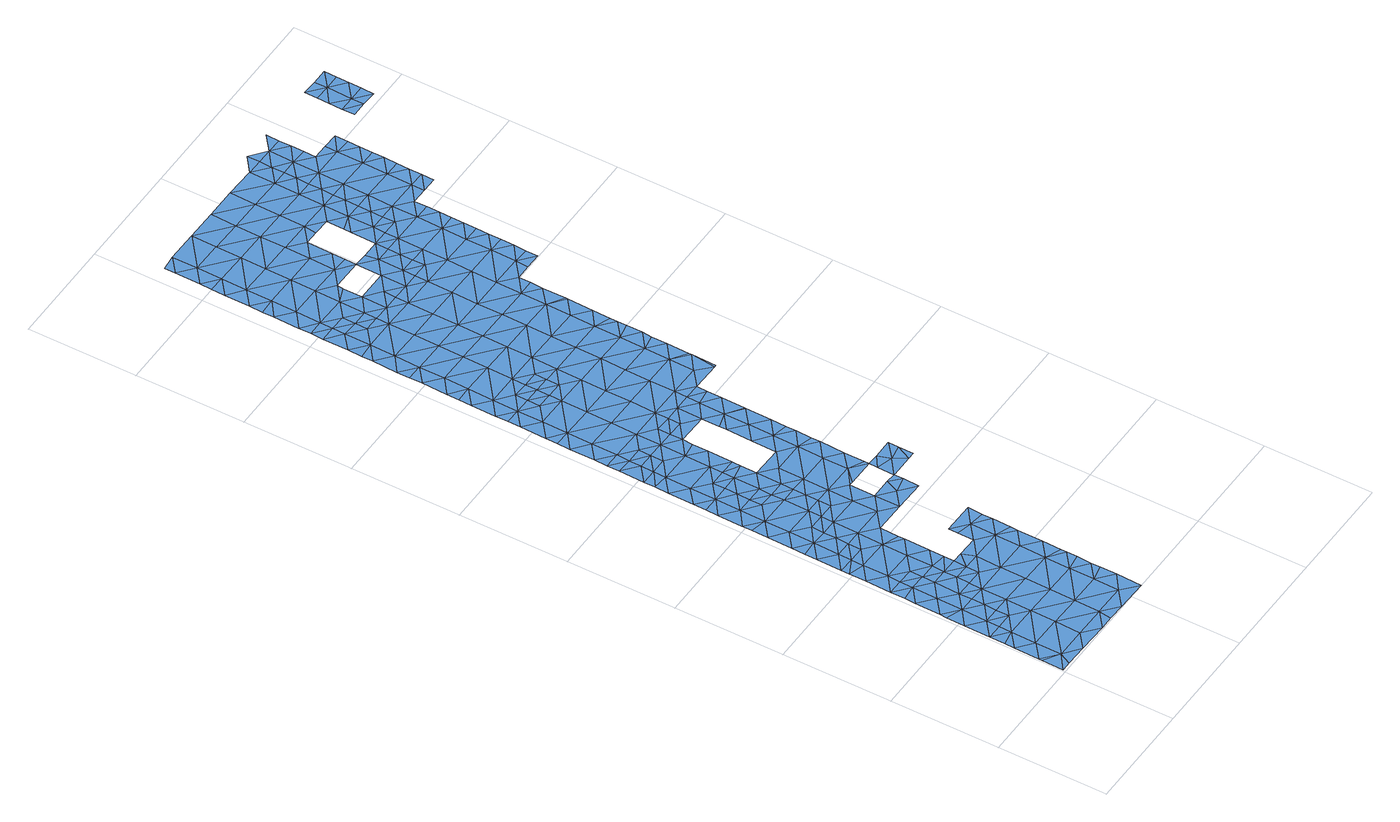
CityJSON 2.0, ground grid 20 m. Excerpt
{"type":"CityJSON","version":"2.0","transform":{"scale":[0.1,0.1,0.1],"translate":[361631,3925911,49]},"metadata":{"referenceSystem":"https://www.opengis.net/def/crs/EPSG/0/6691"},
"CityObjects":{
"waterbody1":{"type":"WaterBody","attributes":{"name":"9","class":"1140","function":"1","WaterBodyRiverFloodingRiskAttribute.description":"5","WaterBodyRiverFloodingRiskAttribute.rankOrg":"2","WaterBodyRiverFloodingRiskAttribute.adminType":"2","WaterBodyRiverFloodingRiskAttribute.scale":"L1"},"geometry":[{"type":"MultiSurface","lod":"1","boundaries":[[[0,1,2]],[[3,0,2]],[[4,5,6]],[[7,6,8]],[[6,9,8]],[[10,9,6]],[[10,11,9]],[[10,12,11]],[[13,10,5]],[[14,13,5]],[[13,14,15]],[[16,17,12]],[[4,18,5]],[[19,7,8]],[[19,8,2]],[[5,10,6]],[[18,14,5]],[[1,19,2]],[[12,17,11]],[[20,3,2]],[[21,20,2]],[[8,9,22]],[[23,24,11]],[[25,23,11]],[[8,21,2]],[[26,21,8]],[[26,8,22]],[[24,22,9]],[[11,24,9]],[[17,25,11]]]}]},
"waterbody2":{"type":"WaterBody","attributes":{"name":"9","class":"1140","function":"1","WaterBodyRiverFloodingRiskAttribute.description":"5","WaterBodyRiverFloodingRiskAttribute.rankOrg":"2","WaterBodyRiverFloodingRiskAttribute.adminType":"2","WaterBodyRiverFloodingRiskAttribute.scale":"L1"},"geometry":[{"type":"MultiSurface","lod":"1","boundaries":[[[27,28,29]],[[29,28,30]],[[30,31,32]],[[30,28,31]],[[33,32,31]],[[27,34,28]],[[31,35,33]],[[36,33,35]],[[34,37,28]],[[28,37,31]],[[27,38,34]],[[39,40,36]],[[40,39,41]],[[42,43,31]],[[36,35,39]],[[42,31,37]],[[44,45,41]],[[35,31,43]],[[39,44,41]],[[46,47,45]],[[35,48,39]],[[49,44,39]],[[46,45,44]],[[50,47,46]],[[35,43,48]],[[51,49,39]],[[49,52,44]],[[53,50,46]],[[54,50,53]],[[52,55,44]],[[44,55,46]],[[43,56,48]],[[39,48,51]],[[55,57,46]],[[58,54,53]],[[59,54,58]],[[59,60,61]],[[57,62,46]],[[46,62,53]],[[56,63,48]],[[64,49,51]],[[60,59,58]],[[63,56,65]],[[63,66,48]],[[48,66,51]],[[67,58,53]],[[62,67,53]],[[68,64,51]],[[69,70,71]],[[66,68,51]],[[72,60,58]],[[71,73,69]],[[74,69,73]],[[75,67,62]],[[76,72,58]],[[64,68,77]],[[78,74,73]],[[79,74,78]],[[71,80,73]],[[76,58,67]],[[81,82,83]],[[81,79,82]],[[75,84,67]],[[79,78,82]],[[80,85,73]],[[76,86,72]],[[87,88,83]],[[89,76,67]],[[90,72,86]],[[80,90,86]],[[83,82,87]],[[78,73,85]],[[89,67,84]],[[91,82,78]],[[86,85,80]],[[87,92,88]],[[93,88,92]],[[94,95,76]],[[94,76,89]],[[96,93,92]],[[86,76,95]],[[91,78,85]],[[92,97,96]],[[98,85,86]],[[99,92,87]],[[100,96,97]],[[101,102,82]],[[86,95,103]],[[101,82,91]],[[100,104,105]],[[86,103,98]],[[87,82,102]],[[105,104,106]],[[107,97,92]],[[100,97,104]],[[108,92,99]],[[85,109,91]],[[99,87,102]],[[109,85,98]],[[107,92,108]],[[106,110,111]],[[106,104,110]],[[91,112,101]],[[113,109,98]],[[111,114,115]],[[116,104,97]],[[109,112,91]],[[117,99,102]],[[118,97,107]],[[111,110,114]],[[119,115,114]],[[118,116,97]],[[120,102,101]],[[119,121,122]],[[102,123,117]],[[113,124,109]],[[118,107,125]],[[119,114,121]],[[110,104,116]],[[126,114,110]],[[127,101,112]],[[120,123,102]],[[128,129,130]],[[128,122,129]],[[125,131,118]],[[122,121,129]],[[132,121,114]],[[101,127,120]],[[126,110,116]],[[133,109,124]],[[109,134,112]],[[135,130,129]],[[136,130,135]],[[131,137,118]],[[120,138,123]],[[132,114,126]],[[138,131,139]],[[118,140,116]],[[139,123,138]],[[133,124,141]],[[142,136,135]],[[143,135,129]],[[134,109,133]],[[127,112,134]],[[137,140,118]],[[144,145,121]],[[138,137,131]],[[116,140,126]],[[144,121,132]],[[134,146,127]],[[145,143,129]],[[147,142,135]],[[129,121,145]],[[141,148,133]],[[120,149,138]],[[135,143,147]],[[120,127,149]],[[140,150,126]],[[142,147,151]],[[149,127,146]],[[132,126,150]],[[152,134,133]],[[150,153,132]],[[154,143,145]],[[133,148,155]],[[137,138,156]],[[144,132,153]],[[138,149,156]],[[157,155,148]],[[145,158,154]],[[146,134,152]],[[159,160,137]],[[160,150,140]],[[133,155,152]],[[145,144,161]],[[161,144,153]],[[137,156,159]],[[140,137,160]],[[162,158,145]],[[161,162,145]],[[149,146,163]],[[164,153,150]],[[146,152,163]],[[157,165,155]],[[156,149,166]],[[152,155,165]],[[166,149,163]],[[167,165,157]],[[166,168,156]],[[169,163,152]],[[150,160,164]],[[164,170,153]],[[171,158,162]],[[172,152,165]],[[159,156,168]],[[170,173,153]],[[173,162,161]],[[174,160,159]],[[152,172,169]],[[168,175,159]],[[176,166,163]],[[161,153,173]],[[177,171,162]],[[178,176,163]],[[178,163,169]],[[160,174,164]],[[179,177,162]],[[166,180,168]],[[181,166,176]],[[174,159,175]],[[180,166,181]],[[179,162,173]],[[180,182,168]],[[170,164,183]],[[184,168,182]],[[175,168,184]],[[183,164,174]],[[185,173,170]],[[186,177,179]],[[187,185,170]],[[188,175,184]],[[185,179,173]],[[174,175,188]],[[187,170,183]],[[179,189,186]],[[190,174,188]],[[191,174,190]],[[183,174,191]],[[192,189,179]],[[185,192,179]],[[183,193,187]],[[194,183,191]],[[193,183,194]],[[193,195,187]],[[196,185,187]],[[192,197,189]],[[198,197,199]],[[198,189,197]],[[196,192,185]],[[200,201,199]],[[200,202,201]],[[200,199,197]],[[195,193,203]],[[187,195,196]],[[196,204,192]],[[192,205,197]],[[206,202,200]],[[203,207,195]],[[197,205,200]],[[208,196,195]],[[200,209,206]],[[210,208,195]],[[195,207,210]],[[192,204,205]],[[208,211,196]],[[212,204,196]],[[211,212,196]],[[213,200,205]],[[209,200,213]],[[214,215,204]],[[204,215,205]],[[214,204,212]],[[216,213,205]],[[217,209,213]],[[218,209,217]],[[219,216,205]],[[220,218,217]],[[205,215,219]],[[221,222,223]],[[221,220,222]],[[224,225,213]],[[213,225,217]],[[220,217,222]],[[213,216,224]],[[226,227,228]],[[228,223,226]],[[223,222,226]],[[225,229,217]],[[230,227,231]],[[227,226,231]],[[232,230,231]],[[222,217,229]],[[233,234,235]],[[233,232,231]],[[235,232,233]],[[229,225,236]],[[226,222,237]],[[237,222,229]],[[238,239,240]],[[239,234,233]],[[238,234,239]],[[231,226,241]],[[236,242,229]],[[241,226,237]],[[233,231,243]],[[244,237,229]],[[242,244,229]],[[236,245,242]],[[246,247,233]],[[233,243,246]],[[248,231,241]],[[239,233,247]],[[243,231,248]],[[249,250,237]],[[251,252,239]],[[237,244,249]],[[251,239,247]],[[241,237,250]],[[253,243,248]],[[254,255,241]],[[254,241,250]],[[248,241,255]],[[256,257,248]],[[248,255,256]],[[253,248,257]]]}]},
"waterbody3":{"type":"WaterBody","attributes":{"name":"9","class":"1140","function":"1","WaterBodyRiverFloodingRiskAttribute.description":"5","WaterBodyRiverFloodingRiskAttribute.rankOrg":"1","WaterBodyRiverFloodingRiskAttribute.adminType":"2","WaterBodyRiverFloodingRiskAttribute.scale":"L1"},"geometry":[{"type":"MultiSurface","lod":"1","boundaries":[[[1,0,258]],[[259,260,18]],[[261,260,259]],[[262,260,261]],[[260,262,263]],[[262,264,263]],[[263,264,265]],[[266,267,258]],[[268,269,270]],[[269,268,271]],[[272,273,274]],[[275,274,276]],[[275,276,266]],[[266,276,277]],[[266,277,267]],[[259,18,4]],[[266,258,0]],[[278,279,280]],[[281,282,271]],[[4,6,259]],[[283,0,3]],[[258,19,1]],[[266,0,283]],[[267,261,258]],[[277,284,267]],[[277,276,281]],[[275,266,283]],[[276,274,285]],[[273,285,274]],[[270,286,268]],[[259,6,7]],[[264,262,287]],[[263,265,280]],[[280,260,263]],[[287,262,288]],[[270,289,286]],[[289,290,286]],[[273,291,285]],[[281,276,285]],[[281,285,291]],[[291,282,281]],[[258,259,19]],[[268,281,271]],[[277,281,268]],[[277,268,286]],[[277,286,284]],[[290,284,286]],[[292,284,290]],[[284,292,288]],[[284,288,262]],[[284,262,267]],[[261,267,262]],[[258,261,259]],[[7,19,259]],[[280,293,278]],[[294,280,265]],[[280,294,293]],[[293,295,278]],[[278,295,296]],[[278,296,297]],[[298,278,297]],[[298,279,278]],[[299,15,14]],[[299,14,300]],[[299,300,279]],[[279,300,280]],[[14,18,300]],[[260,280,300]],[[18,260,300]],[[272,274,301]],[[301,274,302]],[[20,303,283]],[[304,283,303]],[[304,275,283]],[[305,275,304]],[[274,275,305]],[[3,20,283]],[[302,274,305]]]}]},
"waterbody4":{"type":"WaterBody","attributes":{"name":"9","class":"1140","function":"1","WaterBodyRiverFloodingRiskAttribute.description":"5","WaterBodyRiverFloodingRiskAttribute.rankOrg":"1","WaterBodyRiverFloodingRiskAttribute.adminType":"2","WaterBodyRiverFloodingRiskAttribute.scale":"L1"},"geometry":[{"type":"MultiSurface","lod":"1","boundaries":[[[80,71,90]],[[90,71,306]],[[72,90,60]],[[60,90,306]],[[61,60,306]],[[306,70,61]],[[71,70,306]]]}]},
"waterbody5":{"type":"WaterBody","attributes":{"name":"9","class":"1140","function":"1","WaterBodyRiverFloodingRiskAttribute.description":"5","WaterBodyRiverFloodingRiskAttribute.rankOrg":"1","WaterBodyRiverFloodingRiskAttribute.adminType":"2","WaterBodyRiverFloodingRiskAttribute.scale":"L1"},"geometry":[{"type":"MultiSurface","lod":"1","boundaries":[[[17,16,307]],[[308,309,310]],[[311,312,313]],[[313,314,311]],[[314,148,141]],[[315,316,317]],[[65,318,316]],[[65,56,318]],[[319,16,12]],[[320,16,319]],[[321,320,319]],[[56,42,318]],[[42,37,318]],[[322,38,27]],[[34,323,37]],[[320,307,16]],[[12,13,319]],[[319,324,321]],[[34,38,323]],[[43,42,56]],[[63,65,325]],[[325,65,316]],[[325,316,315]],[[315,326,325]],[[327,326,315]],[[326,327,328]],[[329,326,330]],[[329,331,326]],[[141,124,311]],[[332,331,329]],[[333,334,335]],[[334,309,336]],[[309,334,310]],[[337,310,334]],[[333,337,334]],[[338,333,335]],[[338,335,332]],[[312,339,313]],[[339,312,308]],[[308,312,309]],[[340,309,312]],[[341,342,312]],[[312,342,340]],[[343,344,345]],[[344,343,335]],[[335,343,346]],[[335,346,331]],[[331,346,325]],[[325,346,66]],[[318,37,323]],[[347,318,323]],[[316,318,347]],[[317,316,347]],[[314,141,311]],[[311,341,312]],[[348,95,341]],[[103,95,348]],[[13,324,319]],[[64,52,49]],[[349,350,55]],[[15,324,13]],[[13,12,10]],[[351,352,317]],[[347,353,317]],[[354,355,352]],[[354,352,351]],[[356,354,351]],[[357,356,351]],[[351,317,357]],[[357,317,353]],[[358,353,347]],[[68,66,346]],[[64,77,349]],[[52,64,349]],[[52,349,55]],[[77,346,343]],[[323,358,347]],[[330,326,328]],[[349,77,345]],[[77,68,346]],[[63,325,66]],[[331,325,326]],[[331,332,335]],[[113,98,103]],[[113,103,348]],[[334,344,335]],[[345,77,343]],[[349,345,350]],[[345,359,350]],[[124,113,348]],[[341,124,348]],[[124,341,311]],[[336,344,334]],[[57,55,350]],[[350,62,57]],[[75,62,350]],[[359,75,350]],[[84,75,359]],[[336,309,340]],[[360,27,29]],[[27,360,322]],[[361,322,360]],[[25,17,307]],[[320,321,362]],[[358,323,363]],[[307,322,361]],[[361,25,307]],[[320,362,363]],[[320,363,307]],[[307,363,322]],[[322,363,38]],[[38,363,323]],[[358,363,364]],[[364,363,362]]]}]},
"waterbody6":{"type":"WaterBody","attributes":{"name":"9","class":"1140","function":"1","WaterBodyRiverFloodingRiskAttribute.description":"5","WaterBodyRiverFloodingRiskAttribute.rankOrg":"1","WaterBodyRiverFloodingRiskAttribute.adminType":"2","WaterBodyRiverFloodingRiskAttribute.scale":"L1"},"geometry":[{"type":"MultiSurface","lod":"1","boundaries":[[[365,366,355]],[[367,355,366]],[[368,367,366]],[[367,368,328]],[[368,366,369]],[[366,370,369]],[[370,366,365]],[[370,365,371]]]}]},
"waterbody7":{"type":"WaterBody","attributes":{"name":"9","class":"1140","function":"1","WaterBodyRiverFloodingRiskAttribute.description":"5","WaterBodyRiverFloodingRiskAttribute.rankOrg":"1","WaterBodyRiverFloodingRiskAttribute.adminType":"2","WaterBodyRiverFloodingRiskAttribute.scale":"L1"},"geometry":[{"type":"MultiSurface","lod":"1","boundaries":[[[117,123,372]],[[123,139,372]],[[125,107,372]],[[139,125,372]],[[131,125,139]],[[99,117,108]],[[108,117,372]],[[107,108,372]]]}]},
"waterbody8":{"type":"WaterBody","attributes":{"name":"9","class":"1140","function":"1","WaterBodyRiverFloodingRiskAttribute.description":"5","WaterBodyRiverFloodingRiskAttribute.rankOrg":"1","WaterBodyRiverFloodingRiskAttribute.adminType":"2","WaterBodyRiverFloodingRiskAttribute.scale":"L1"},"geometry":[{"type":"MultiSurface","lod":"1","boundaries":[[[142,373,136]],[[142,374,373]],[[375,373,374]],[[376,375,377]],[[375,374,377]],[[142,151,374]],[[378,379,376]],[[379,378,380]],[[378,376,377]],[[154,147,143]],[[381,382,380]],[[383,377,374]],[[378,381,380]],[[147,384,151]],[[147,154,384]],[[374,151,385]],[[382,386,387]],[[381,386,382]],[[377,388,378]],[[151,384,385]],[[154,158,384]],[[389,387,386]],[[383,388,377]],[[374,385,383]],[[378,388,381]],[[386,390,389]],[[389,390,391]],[[392,385,384]],[[158,392,384]],[[393,394,391]],[[390,393,391]],[[388,395,381]],[[381,396,386]],[[397,385,392]],[[398,392,158]],[[383,385,399]],[[171,398,158]],[[399,385,397]],[[390,386,396]],[[399,400,383]],[[383,400,388]],[[381,395,396]],[[396,401,390]],[[390,402,393]],[[171,177,398]],[[388,403,395]],[[392,398,404]],[[404,398,177]],[[390,401,402]],[[388,400,403]],[[403,405,395]],[[395,406,396]],[[400,399,407]],[[406,401,396]],[[186,408,177]],[[407,409,400]],[[410,403,400]],[[404,177,408]],[[409,410,400]],[[406,395,405]],[[401,411,402]],[[412,404,408]],[[406,411,401]],[[413,405,403]],[[407,404,412]],[[410,413,403]],[[186,189,408]],[[414,407,412]],[[189,198,408]],[[411,415,402]],[[198,199,408]],[[408,199,412]],[[416,406,405]],[[201,202,412]],[[201,412,199]],[[414,412,202]],[[405,413,416]],[[406,417,411]],[[418,416,413]],[[411,419,415]],[[406,416,417]],[[420,416,418]],[[421,422,202]],[[206,421,202]],[[411,417,419]],[[421,423,422]],[[416,424,417]],[[425,423,420]],[[425,422,423]],[[415,419,426]],[[206,209,421]],[[427,419,417]],[[416,420,424]],[[424,420,423]],[[218,220,421]],[[218,421,209]],[[428,426,419]],[[423,421,220]],[[417,424,427]],[[221,223,423]],[[423,223,424]],[[423,220,221]],[[428,419,427]],[[428,429,426]],[[227,427,424]],[[228,227,424]],[[424,223,228]],[[230,232,427]],[[427,227,230]],[[428,427,232]],[[234,429,428]],[[235,234,428]],[[235,428,232]],[[238,240,429]],[[238,429,234]]]}]},
"waterbody9":{"type":"WaterBody","attributes":{"name":"9","class":"1140","function":"1","WaterBodyRiverFloodingRiskAttribute.description":"5","WaterBodyRiverFloodingRiskAttribute.rankOrg":"2","WaterBodyRiverFloodingRiskAttribute.adminType":"2","WaterBodyRiverFloodingRiskAttribute.scale":"L1"},"geometry":[{"type":"MultiSurface","lod":"1","boundaries":[[[430,431,432]],[[433,434,432]],[[430,435,436]],[[436,431,430]],[[431,433,432]],[[433,437,434]],[[434,438,432]],[[438,439,432]],[[439,440,432]],[[430,441,442]],[[442,435,430]],[[443,441,430]],[[440,443,430]],[[440,430,432]]]}]}
},
"vertices":[
[63,143,5],[63,166,5],[35,166,5],[34,143,5],[93,235,5],[93,258,6],[64,235,5],[64,212,5],[36,212,5],[36,259,6],[65,281,6],[37,305,6],[65,304,6],[93,281,6],[121,257,6],[122,280,6],[66,327,6],[37,328,6],[121,234,5],[64,189,5],[6,143,5],[7,190,5],[8,236,5],[9,302,6],[8,282,6],[9,328,6],[7,223,5],
[39,420,6],[39,443,6],[10,421,6],[11,467,6],[40,490,6],[11,488,6],[12,513,6],[67,443,6],[41,536,6],[13,559,6],[68,466,6],[67,420,6],[41,582,6],[13,588,6],[13,606,6],[68,489,6],[69,512,6],[42,628,6],[14,652,6],[43,674,6],[14,674,6],[97,535,6],[70,605,6],[15,698,6],[98,581,6],[70,628,6],[43,721,6],[15,744,6],[71,651,6],[97,512,6],[71,674,6],[44,767,6],[16,770,6],[44,790,6],[16,790,6],[71,697,6],[126,535,6],[98,604,6],[125,511,6],[126,558,6],[100,720,6],[126,581,6],[17,859,6],[17,837,6],[45,836,6],[73,790,6],[46,859,6],[18,883,6],[100,697,6],[101,766,6],[127,604,6],[46,906,6],[18,929,6],[74,836,6],[19,953,6],[47,952,6],[19,975,6],[128,696,6],[102,858,6],[102,812,6],[48,998,6],[20,1022,6],[129,742,6],[73,813,6],[103,905,6],[48,1044,6],[20,1045,6],[129,771,6],[130,789,6],[20,1068,6],[49,1090,6],[130,835,6],[76,1021,6],[21,1114,6],[104,951,6],[104,997,6],[130,812,6],[50,1137,6],[21,1136,6],[22,1160,6],[77,1067,6],[77,1044,6],[159,858,6],[51,1183,6],[23,1206,6],[160,904,6],[159,834,6],[51,1229,6],[23,1229,6],[107,1136,6],[105,1020,6],[106,1090,6],[23,1253,6],[161,996,6],[52,1275,6],[24,1299,6],[133,1020,6],[187,834,6],[105,1066,6],[107,1182,6],[160,950,6],[24,1319,6],[53,1321,6],[25,1345,6],[134,1066,6],[108,1228,6],[216,857,6],[216,903,6],[53,1368,6],[25,1391,6],[163,1089,6],[162,1042,6],[133,1043,6],[163,1135,6],[215,834,6],[54,1391,6],[81,1344,6],[109,1274,6],[109,1321,6],[217,949,6],[82,1367,6],[244,833,6],[218,995,6],[164,1181,6],[82,1390,6],[273,902,6],[165,1227,6],[110,1344,6],[272,856,6],[219,1042,6],[296,832,6],[138,1343,6],[219,1088,6],[220,1134,6],[165,1274,6],[166,1320,6],[274,948,6],[221,1180,6],[301,878,6],[275,994,6],[300,832,6],[275,1041,6],[302,925,6],[221,1226,6],[166,1343,6],[301,883,6],[222,1273,6],[277,1133,6],[276,1087,6],[303,971,6],[195,1342,6],[302,953,6],[223,1319,6],[303,1017,6],[303,999,6],[303,1030,6],[277,1179,6],[304,1063,6],[279,1272,6],[223,1342,6],[278,1226,6],[305,1110,6],[252,1342,6],[305,1114,6],[305,1156,6],[280,1318,6],[306,1202,6],[306,1179,6],[335,1225,6],[336,1271,6],[280,1364,6],[252,1365,6],[252,1388,6],[281,1410,6],[253,1411,6],[253,1434,6],[334,1202,6],[336,1317,6],[337,1363,6],[281,1434,6],[363,1201,6],[364,1247,6],[310,1433,6],[363,1224,6],[364,1270,6],[364,1294,6],[338,1410,6],[365,1317,6],[365,1340,6],[366,1386,6],[338,1456,6],[310,1456,6],[365,1363,6],[310,1479,6],[311,1502,6],[339,1502,6],[311,1526,6],[366,1409,6],[366,1432,6],[340,1548,6],[312,1572,6],[311,1549,6],[395,1455,6],[312,1595,6],[341,1594,6],[313,1618,6],[341,1641,6],[313,1664,6],[313,1641,6],[395,1432,6],[396,1501,6],[314,1687,6],[342,1687,6],[314,1710,6],[397,1547,6],[423,1454,6],[369,1617,6],[424,1478,6],[423,1431,6],[370,1640,6],[370,1663,6],[397,1594,6],[424,1501,6],[425,1524,6],[370,1686,6],[371,1710,6],[398,1617,6],[425,1547,6],[425,1570,6],[426,1593,6],[426,1616,6],
[92,165,5],[92,211,5],[149,211,5],[148,164,5],[205,163,5],[206,210,5],[234,186,5],[234,232,5],[91,119,5],[148,118,5],[203,25,5],[231,1,5],[232,47,5],[174,2,5],[22,5,5],[61,4,5],[33,27,5],[33,74,5],[90,73,5],[147,72,5],[207,302,6],[178,279,6],[206,256,6],[146,26,5],[143,3,5],[34,120,5],[204,117,5],[89,27,5],[204,71,5],[233,151,5],[233,140,5],[232,77,5],[232,94,5],[117,3,5],[233,121,5],[235,279,6],[235,245,5],[235,298,6],[236,325,6],[179,326,6],[179,309,6],[141,280,6],[150,257,6],[4,5,5],[5,45,5],[6,115,5],[5,97,5],[5,51,5],
[45,813,6],
[38,351,6],[242,741,6],[214,718,6],[242,695,6],[215,810,6],[214,764,6],[243,787,6],[243,813,6],[182,511,6],[153,488,6],[181,464,6],[97,489,6],[94,304,6],[94,350,6],[122,327,6],[38,397,6],[96,443,6],[122,300,6],[154,534,6],[211,533,6],[188,510,6],[239,510,6],[239,556,6],[239,519,6],[211,579,6],[240,602,6],[241,648,6],[213,672,6],[212,626,6],[185,695,6],[241,666,6],[240,618,6],[242,743,6],[186,742,6],[186,788,6],[186,756,6],[155,626,6],[184,649,6],[127,650,6],[155,580,6],[153,442,6],[158,811,6],[99,627,6],[99,674,6],[209,441,6],[219,464,6],[181,418,6],[238,446,6],[238,463,6],[237,417,6],[182,418,6],[124,419,6],[128,680,6],[10,406,6],[10,375,6],[123,373,6],[95,396,6],[123,385,6],
[281,463,6],[267,486,6],[238,494,6],[260,509,6],[295,509,6],[295,491,6],[295,463,6],
[105,1043,6],
[26,1414,6],[54,1414,6],[26,1437,6],[27,1484,6],[55,1460,6],[56,1506,6],[27,1504,6],[28,1530,6],[56,1553,6],[28,1576,6],[112,1459,6],[110,1367,6],[111,1413,6],[57,1599,6],[29,1600,6],[112,1505,6],[29,1622,6],[58,1645,6],[30,1669,6],[139,1389,6],[58,1691,6],[30,1688,6],[113,1552,6],[114,1598,6],[139,1424,6],[167,1366,6],[140,1436,6],[168,1458,6],[114,1644,6],[115,1690,6],[169,1505,6],[196,1389,6],[170,1551,6],[170,1597,6],[196,1435,6],[224,1365,6],[197,1456,6],[197,1481,6],[171,1643,6],[224,1411,6],[198,1527,6],[221,1434,6],[172,1689,6],[226,1550,6],[227,1596,6],[223,1527,6],[228,1642,6],[254,1526,6],[282,1457,6],[254,1480,6],[282,1503,6],[283,1549,6],[254,1494,6],[229,1689,6],[284,1595,6],[285,1641,6],[285,1688,6],
[512,1684,6],[483,1662,6],[511,1638,6],[483,1638,6],[511,1615,6],[484,1708,6],[484,1685,6],[483,1615,6],[539,1614,6],[540,1638,6],[540,1661,6],[541,1707,6],[512,1707,6],[540,1684,6]
]}
